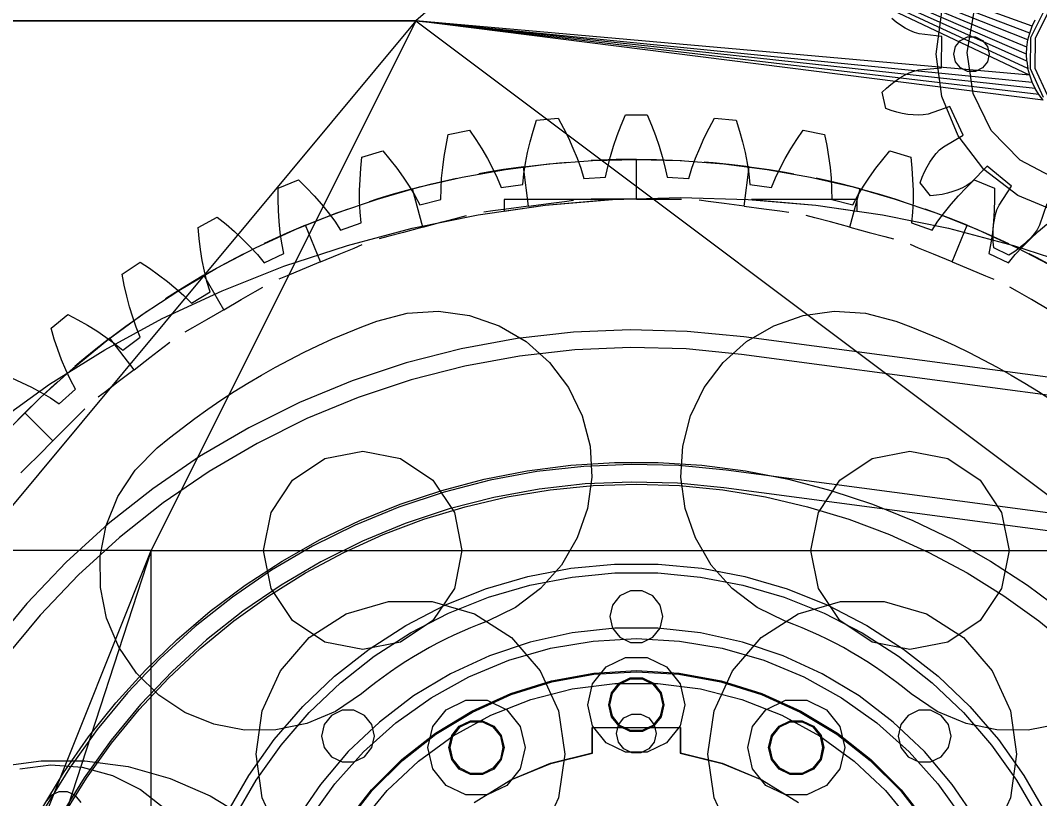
# Model space of a CAD drawing. Header units: millimetres. Extents: x -191664 to 191490, y -197311 to 10263.
# Drawn here: x 420.6 to 882.9, y -183662.5 to -183309.7 of the extents above; entities that cross this region are included whole.
import ezdxf

# ---------------------------------------------------------------- set-up
doc = ezdxf.new("R2010")
doc.units = ezdxf.units.MM
doc.layers.add('R15_COTAS_TRANSPORTE_P', color=1, linetype='Continuous', lineweight=0)
doc.layers.add('R15_PRENSA_RECEPCION_P', color=2, linetype='Continuous', lineweight=0)
doc.dimstyles.new('PLANTA_20', dxfattribs={"dimtxt": 50, "dimasz": 30, "dimexe": 30, "dimexo": 16, "dimgap": 20, "dimtad": 1, "dimtih": 1, "dimtoh": 1, "dimdec": 1, "dimzin": 0, "dimdsep": 46, "dimcen": 0.09, "dimadec": 0, "dimazin": 0, "dimtfac": 1, "dimtdec": 4, "dimtofl": 0, "dimtmove": 0, "dimatfit": 3, "dimfxl": 1, "dimtolj": 1, "dimtzin": 0, "dimarcsym": 0})

# ---------------------------------------------------------------- blocks, each defined once
blk = doc.blocks.new('*D131')
at = {"layer": 'Defpoints', "color": 0, "transparency": 16777216}
for p in [(1100, -183968.15), (1139.8, -184162.66), (1104.62, -184212), (1304.62, -184212), (1304.62, -184212)]:
    blk.add_point(p, dxfattribs=at)
at = {"layer": 'R15_COTAS_TRANSPORTE_P', "color": 0, "lineweight": -2, "transparency": 16777216}
blk.add_arc((1304.62, -184212), 172.05, 140.0034, 169.9966, dxfattribs=at)
at = {"layer": 'R15_COTAS_TRANSPORTE_P', "color": 0, "transparency": 16777216}
for points in [[(1169.28, -184097.88), (1176.35, -184104.95), (1194.03, -184080.2)], [(1140.17, -184182.55), (1130.2, -184181.68), (1132.57, -184212)]]:
    blk.add_solid(points, dxfattribs=at)
blk = doc.blocks.new('*D132')
at = {"layer": 'Defpoints', "color": 0, "transparency": 16777216}
for p in [(-500, -194490), (-500, -194490), (500, -194490), (203.29, -194656.68), (439.69, -194832.02)]:
    blk.add_point(p, dxfattribs=at)
at = {"layer": 'R15_COTAS_TRANSPORTE_P', "color": 0, "lineweight": -2, "transparency": 16777216}
blk.add_arc((-500, -194490), 722.77, 342.37834, 357.62166, dxfattribs=at)
at = {"layer": 'R15_COTAS_TRANSPORTE_P', "color": 0, "transparency": 16777216}
for points in [[(217.15, -194519.89), (227.15, -194520.1), (222.77, -194490)], [(193.59, -194710.42), (184.12, -194707.19), (179.18, -194737.2)]]:
    blk.add_solid(points, dxfattribs=at)
blk = doc.blocks.new('*D133')
at = {"layer": 'Defpoints', "color": 0, "transparency": 16777216}
for p in [(439.69, -194147.98), (217.89, -194406.09), (-500, -194490), (-500, -194490), (500, -194490)]:
    blk.add_point(p, dxfattribs=at)
at = {"layer": 'R15_COTAS_TRANSPORTE_P', "color": 0, "lineweight": -2, "transparency": 16777216}
blk.add_arc((-500, -194490), 722.77, 2.37834, 17.62166, dxfattribs=at)
at = {"layer": 'R15_COTAS_TRANSPORTE_P', "color": 0, "transparency": 16777216}
for points in [[(184.12, -194272.81), (193.59, -194269.58), (179.18, -194242.8)], [(227.15, -194459.9), (217.15, -194460.11), (222.77, -194490)]]:
    blk.add_solid(points, dxfattribs=at)

msp = doc.modelspace()

# ---------------------------------------------------------------- linework, layer by layer
at = {"layer": 'R15_PRENSA_RECEPCION_P', "color": 9, "true_color": 0xb9c3c2}
for p, q in [((680, -183240), (600, -183310)), ((680, -183240), (878.42, -183334.63)), ((877.63, -183331.49), (680, -183240)), ((877.16, -183328.28), (680, -183240)), ((877, -183325.05), (680, -183240)), ((877.16, -183321.82), (680, -183240)), ((877.63, -183318.61), (680, -183240)), ((878.42, -183315.47), (680, -183240)), ((879.51, -183312.42), (680, -183240)), ((850, -183324.28), (853.18, -183305.78)), ((878.9, -183317.53), (885.24, -183304.78)), ((600, -183310), (120, -183310)), ((302.16, -183310), (600, -183310)), ((304.29, -183310), (600, -183310)), ((306.39, -183310), (600, -183310)), ((308.42, -183310), (600, -183310)), ((310.37, -183310), (600, -183310)), ((312.22, -183310), (600, -183310)), ((313.96, -183310), (600, -183310)), ((315.56, -183310), (600, -183310)), ((600, -183310), (317.01, -183310)), ((600, -183310), (318.29, -183310)), ((600, -183310), (319.4, -183310)), ((600, -183310), (320.33, -183310)), ((600, -183310), (321.05, -183310)), ((600, -183310), (321.58, -183310)), ((600, -183310), (321.89, -183310)), ((322, -183310), (600, -183310)), ((600, -183310), (400, -183550)), ((600, -183310), (480, -183550)), ((600, -183310), (879.51, -183337.68)), ((878.42, -183334.63), (600, -183310)), ((600, -183310), (920, -183550)), ((884.49, -183345.98), (600, -183310)), ((882.56, -183343.38), (600, -183310)), ((880.9, -183340.61), (600, -183310)), ((817.81, -183310.49), (815.82, -183308.89)), ((836, -183325.05), (838.52, -183305.9)), ((879.51, -183312.42), (880.9, -183309.49)), ((886.79, -183306.05), (880.84, -183318)), ((819.84, -183311.94), (817.81, -183310.49)), ((821.9, -183313.23), (819.84, -183311.94)), ((824, -183314.33), (821.9, -183313.23)), ((826.13, -183315.23), (824, -183314.33)), ((878.42, -183315.47), (879.51, -183312.42)), ((828.3, -183315.83), (826.13, -183315.23)), ((838.58, -183316.99), (828.3, -183315.83)), ((838.4, -183331.28), (838.58, -183316.99)), ((844.79, -183321.58), (847.01, -183318.8)), ((847.01, -183318.8), (850.22, -183317.25)), ((850.22, -183317.25), (853.78, -183317.25)), ((853.78, -183317.25), (856.99, -183318.8)), ((856.99, -183318.8), (859.21, -183321.58)), ((877.16, -183321.82), (877.63, -183318.61)), ((877.63, -183318.61), (878.42, -183315.47)), ((878.71, -183331.77), (878.9, -183317.53)), ((880.84, -183318), (880.67, -183331.35)), ((844, -183325.05), (844.79, -183321.58)), ((852.7, -183342.86), (850, -183324.28)), ((859.21, -183321.58), (860, -183325.05)), ((877, -183325.05), (877.16, -183321.82)), ((838.52, -183344.2), (836, -183325.05)), ((844.79, -183328.52), (844, -183325.05)), ((847.01, -183331.3), (844.79, -183328.52)), ((859.21, -183328.52), (856.99, -183331.3)), ((860, -183325.05), (859.21, -183328.52)), ((877.16, -183328.28), (877, -183325.05)), ((877.16, -183328.28), (877.63, -183331.49)), ((821.63, -183334.61), (823.75, -183333.56)), ((823.75, -183333.56), (825.9, -183332.72)), ((825.9, -183332.72), (828.09, -183332.18)), ((828.09, -183332.18), (838.4, -183331.28)), ((850.22, -183332.85), (847.01, -183331.3)), ((853.78, -183332.85), (850.22, -183332.85)), ((856.99, -183331.3), (853.78, -183332.85)), ((878.42, -183334.63), (877.63, -183331.49)), ((884.73, -183344.68), (878.71, -183331.77)), ((880.67, -183331.35), (886.31, -183343.45)), ((815.44, -183338.79), (817.47, -183337.24)), ((817.47, -183337.24), (819.53, -183335.84)), ((819.53, -183335.84), (821.63, -183334.61)), ((879.51, -183337.68), (878.42, -183334.63)), ((880.9, -183340.61), (879.51, -183337.68)), ((811.5, -183342.31), (813.45, -183340.48)), ((813.1, -183349.76), (811.5, -183342.31)), ((813.45, -183340.48), (815.44, -183338.79)), ((882.56, -183343.38), (880.9, -183340.61)), ((845.91, -183362.05), (838.52, -183344.2)), ((861.01, -183359.69), (852.7, -183342.86)), ((884.49, -183345.98), (882.56, -183343.38)), ((815.63, -183350.63), (813.1, -183349.76)), ((818.14, -183351.36), (815.63, -183350.63)), ((820.62, -183351.93), (818.14, -183351.36)), ((823.08, -183352.36), (820.62, -183351.93)), ((842.15, -183348.78), (832.39, -183352.19)), ((848.19, -183361.73), (842.15, -183348.78)), ((653.16, -183359.89), (654.66, -183355)), ((654.66, -183355), (664.48, -183354.03)), ((664.48, -183354.03), (666.91, -183358.53)), ((693.09, -183357.25), (695.07, -183352.53)), ((695.07, -183352.53), (704.93, -183352.53)), ((704.93, -183352.53), (706.91, -183357.25)), ((733.09, -183358.53), (735.52, -183354.03)), ((735.52, -183354.03), (745.34, -183355)), ((745.34, -183355), (746.84, -183359.89)), ((825.5, -183352.62), (823.08, -183352.36)), ((827.87, -183352.71), (825.5, -183352.62)), ((830.17, -183352.59), (827.87, -183352.71)), ((832.39, -183352.19), (830.17, -183352.59)), ((614.7, -183361.42), (624.37, -183359.49)), ((624.37, -183359.49), (627.23, -183363.73)), ((651.82, -183364.76), (653.16, -183359.89)), ((666.91, -183358.53), (669.17, -183363.06)), ((691.29, -183361.97), (693.09, -183357.25)), ((706.91, -183357.25), (708.71, -183361.97)), ((730.83, -183363.06), (733.09, -183358.53)), ((746.84, -183359.89), (748.18, -183364.76)), ((772.77, -183363.73), (775.63, -183359.49)), ((775.63, -183359.49), (785.3, -183361.42)), ((874.11, -183373.13), (861.01, -183359.69)), ((613.67, -183366.43), (614.7, -183361.42)), ((627.23, -183363.73), (629.92, -183368.01)), ((650.67, -183369.63), (651.82, -183364.76)), ((669.17, -183363.06), (671.25, -183367.6)), ((689.66, -183366.7), (691.29, -183361.97)), ((708.71, -183361.97), (710.34, -183366.7)), ((728.75, -183367.6), (730.83, -183363.06)), ((748.18, -183364.76), (749.33, -183369.63)), ((770.08, -183368.01), (772.77, -183363.73)), ((785.3, -183361.42), (786.33, -183366.43)), ((839.29, -183367.01), (848.19, -183361.73)), ((857.67, -183377.38), (845.91, -183362.05)), ((575.55, -183371.72), (584.98, -183368.86)), ((584.98, -183368.86), (588.25, -183372.8)), ((612.83, -183371.41), (613.67, -183366.43)), ((629.92, -183368.01), (632.43, -183372.33)), ((649.72, -183374.47), (650.67, -183369.63)), ((671.25, -183367.6), (673.13, -183372.17)), ((688.24, -183371.43), (689.66, -183366.7)), ((710.34, -183366.7), (711.76, -183371.43)), ((726.87, -183372.17), (728.75, -183367.6)), ((749.33, -183369.63), (750.28, -183374.47)), ((767.57, -183372.33), (770.08, -183368.01)), ((786.33, -183366.43), (787.17, -183371.41)), ((811.75, -183372.8), (815.02, -183368.86)), ((815.02, -183368.86), (824.45, -183371.72)), ((834.53, -183372.01), (835.98, -183370.14)), ((835.98, -183370.14), (837.56, -183368.44)), ((837.56, -183368.44), (839.29, -183367.01)), ((575.02, -183376.81), (575.55, -183371.72)), ((588.25, -183372.8), (591.35, -183376.79)), ((612.16, -183376.37), (612.83, -183371.41)), ((632.43, -183372.33), (634.75, -183376.69)), ((640.6, -183377.27), (660.32, -183374.76)), ((648.8, -183376.11), (657.85, -183375.02)), ((648.98, -183379.3), (649.72, -183374.47)), ((657.85, -183375.02), (665.12, -183374.3)), ((660.32, -183374.76), (680.13, -183373.25)), ((665.12, -183374.3), (669.17, -183373.96)), ((673.13, -183372.17), (674.8, -183376.75)), ((683.58, -183373.09), (679.53, -183373.28)), ((680.13, -183373.25), (700, -183372.75)), ((690.89, -183372.86), (683.58, -183373.09)), ((687.03, -183376.15), (688.24, -183371.43)), ((700, -183372.75), (690.89, -183372.86)), ((700, -183390.75), (700, -183372.75)), ((700, -183372.75), (709.11, -183372.86)), ((700, -183372.75), (719.87, -183373.25)), ((709.11, -183372.86), (716.42, -183373.09)), ((711.76, -183371.43), (712.97, -183376.15)), ((716.42, -183373.09), (720.47, -183373.28)), ((719.87, -183373.25), (739.68, -183374.76)), ((725.2, -183376.75), (726.87, -183372.17)), ((734.88, -183374.3), (730.83, -183373.96)), ((742.15, -183375.02), (734.88, -183374.3)), ((739.68, -183374.76), (759.4, -183377.27)), ((751.2, -183376.11), (742.15, -183375.02)), ((750.28, -183374.47), (751.02, -183379.3)), ((765.25, -183376.69), (767.57, -183372.33)), ((787.17, -183371.41), (787.84, -183376.37)), ((808.65, -183376.79), (811.75, -183372.8)), ((824.45, -183371.72), (824.98, -183376.81)), ((831.92, -183376.18), (833.17, -183374.03)), ((833.17, -183374.03), (834.53, -183372.01)), ((890.73, -183381.87), (874.11, -183373.13)), ((574.67, -183381.85), (575.02, -183376.81)), ((591.35, -183376.79), (594.27, -183380.85)), ((611.68, -183381.28), (612.16, -183376.37)), ((621.04, -183380.78), (640.6, -183377.27)), ((632.57, -183378.59), (628.57, -183379.31)), ((639.78, -183377.4), (632.57, -183378.59)), ((634.75, -183376.69), (636.86, -183381.09)), ((648.8, -183376.11), (639.78, -183377.4)), ((648.48, -183384.09), (648.98, -183379.3)), ((651.15, -183393.95), (648.8, -183376.11)), ((674.8, -183376.75), (676.22, -183381.36)), ((686.06, -183380.88), (687.03, -183376.15)), ((712.97, -183376.15), (713.94, -183380.88)), ((723.78, -183381.36), (725.2, -183376.75)), ((748.85, -183393.95), (751.2, -183376.11)), ((751.02, -183379.3), (751.52, -183384.09)), ((751.2, -183376.11), (760.22, -183377.4)), ((759.4, -183377.27), (778.96, -183380.78)), ((760.22, -183377.4), (767.43, -183378.59)), ((763.14, -183381.09), (765.25, -183376.69)), ((767.43, -183378.59), (771.43, -183379.31)), ((787.84, -183376.37), (788.32, -183381.28)), ((805.73, -183380.85), (808.65, -183376.79)), ((824.98, -183376.81), (825.33, -183381.85)), ((829.7, -183380.85), (830.76, -183378.46)), ((830.76, -183378.46), (831.92, -183376.18)), ((859.17, -183375.86), (851.85, -183383.18)), ((873, -183389.14), (857.67, -183377.38)), ((870.22, -183384.92), (859.17, -183375.86)), ((537.6, -183385.81), (546.71, -183382.04)), ((546.71, -183382.04), (550.34, -183385.64)), ((574.49, -183386.85), (574.67, -183381.85)), ((594.27, -183380.85), (597.01, -183384.96)), ((598.48, -183386.12), (607.31, -183383.86)), ((601.68, -183385.27), (621.04, -183380.78)), ((607.31, -183383.86), (614.43, -183382.2)), ((611.42, -183386.16), (611.68, -183381.28)), ((614.43, -183382.2), (618.39, -183381.33)), ((636.86, -183381.09), (638.73, -183385.54)), ((638.73, -183385.54), (648.48, -183384.09)), ((676.22, -183381.36), (686.06, -183380.88)), ((713.94, -183380.88), (723.78, -183381.36)), ((751.52, -183384.09), (761.27, -183385.54)), ((761.27, -183385.54), (763.14, -183381.09)), ((778.96, -183380.78), (798.32, -183385.27)), ((785.57, -183382.2), (781.61, -183381.33)), ((792.69, -183383.86), (785.57, -183382.2)), ((788.32, -183381.28), (788.58, -183386.16)), ((801.52, -183386.12), (792.69, -183383.86)), ((802.99, -183384.96), (805.73, -183380.85)), ((825.33, -183381.85), (825.51, -183386.85)), ((828.75, -183383.34), (829.7, -183380.85)), ((833.42, -183389.35), (828.75, -183383.34)), ((849.66, -183385.64), (853.29, -183382.04)), ((851.85, -183383.18), (850.03, -183384.5)), ((853.29, -183382.04), (862.4, -183385.81)), ((537.58, -183390.93), (537.6, -183385.81)), ((550.34, -183385.64), (553.82, -183389.31)), ((574.5, -183391.79), (574.49, -183386.85)), ((582.57, -183390.74), (601.68, -183385.27)), ((589.7, -183388.58), (582.71, -183390.7)), ((598.48, -183386.12), (589.7, -183388.58)), ((597.01, -183384.96), (599.54, -183389.13)), ((603.14, -183403.5), (598.48, -183386.12)), ((611.39, -183390.98), (611.42, -183386.16)), ((788.58, -183386.16), (788.61, -183390.98)), ((796.86, -183403.5), (801.52, -183386.12)), ((798.32, -183385.27), (817.43, -183390.74)), ((800.46, -183389.13), (802.99, -183384.96)), ((801.52, -183386.12), (810.3, -183388.58)), ((810.3, -183388.58), (817.29, -183390.7)), ((825.51, -183386.85), (825.5, -183391.79)), ((836.07, -183389.04), (833.42, -183389.35)), ((838.65, -183388.61), (836.07, -183389.04)), ((841.14, -183388.05), (838.65, -183388.61)), ((843.53, -183387.37), (841.14, -183388.05)), ((845.83, -183386.56), (843.53, -183387.37)), ((848, -183385.61), (845.83, -183386.56)), ((846.18, -183389.31), (849.66, -183385.64)), ((850.03, -183384.5), (848, -183385.61)), ((862.4, -183385.81), (862.42, -183390.93)), ((864.5, -183393.54), (870.22, -183384.92)), ((537.72, -183395.98), (537.58, -183390.93)), ((553.82, -183389.31), (557.13, -183393.06)), ((557.13, -183393.06), (560.25, -183396.88)), ((563.77, -183397.17), (582.57, -183390.74)), ((574.71, -183396.66), (574.5, -183391.79)), ((582.71, -183390.7), (578.84, -183391.93)), ((599.54, -183389.13), (601.84, -183393.37)), ((601.84, -183393.37), (611.39, -183390.98)), ((651.15, -183393.95), (660.18, -183392.76)), ((660.18, -183392.76), (667.43, -183391.81)), ((667.43, -183391.81), (671.45, -183391.28)), ((683.58, -183390.75), (679.53, -183390.75)), ((690.89, -183390.75), (683.58, -183390.75)), ((700, -183390.75), (690.89, -183390.75)), ((700, -183390.75), (709.11, -183390.75)), ((709.11, -183390.75), (716.42, -183390.75)), ((716.42, -183390.75), (720.47, -183390.75)), ((732.57, -183391.81), (728.55, -183391.28)), ((739.82, -183392.76), (732.57, -183391.81)), ((748.85, -183393.95), (739.82, -183392.76)), ((788.61, -183390.98), (798.16, -183393.37)), ((798.16, -183393.37), (800.46, -183389.13)), ((817.29, -183390.7), (821.16, -183391.93)), ((817.43, -183390.74), (836.23, -183397.17)), ((825.5, -183391.79), (825.29, -183396.66)), ((839.75, -183396.88), (842.87, -183393.06)), ((842.87, -183393.06), (846.18, -183389.31)), ((862.42, -183390.93), (862.28, -183395.98)), ((863.56, -183395.58), (864.5, -183393.54)), ((890.85, -183396.53), (873, -183389.14)), ((886.25, -183392.89), (882.83, -183402.65)), ((538.03, -183400.97), (537.72, -183395.98)), ((545.31, -183404.54), (563.77, -183397.17)), ((558.35, -183399.22), (565.19, -183396.64)), ((560.25, -183396.88), (563.18, -183400.79)), ((565.19, -183396.64), (569.01, -183395.27)), ((575.16, -183401.46), (574.71, -183396.66)), ((619, -183399.25), (622.91, -183398.2)), ((634.87, -183396.09), (630.85, -183396.62)), ((642.12, -183395.14), (634.87, -183396.09)), ((651.15, -183393.95), (642.12, -183395.14)), ((748.85, -183393.95), (757.88, -183395.14)), ((757.88, -183395.14), (765.13, -183396.09)), ((765.13, -183396.09), (769.15, -183396.62)), ((781, -183399.25), (777.09, -183398.2)), ((825.29, -183396.66), (824.84, -183401.46)), ((834.81, -183396.64), (830.99, -183395.27)), ((841.65, -183399.22), (834.81, -183396.64)), ((836.23, -183397.17), (854.69, -183404.54)), ((836.82, -183400.79), (839.75, -183396.88)), ((862.28, -183395.98), (861.97, -183400.97)), ((862.38, -183400.1), (862.88, -183397.79)), ((862.88, -183397.79), (863.56, -183395.58)), ((501.21, -183403.56), (509.91, -183398.91)), ((509.91, -183398.91), (513.88, -183402.14)), ((513.88, -183402.14), (517.7, -183405.45)), ((538.52, -183405.89), (538.03, -183400.97)), ((549.89, -183402.61), (541.51, -183406.19)), ((549.89, -183402.61), (558.35, -183399.22)), ((556.78, -183419.24), (549.89, -183402.61)), ((563.18, -183400.79), (565.88, -183404.78)), ((565.88, -183404.78), (575.16, -183401.46)), ((603.14, -183403.5), (611.94, -183401.14)), ((611.94, -183401.14), (619, -183399.25)), ((788.06, -183401.14), (781, -183399.25)), ((796.86, -183403.5), (788.06, -183401.14)), ((824.84, -183401.46), (834.12, -183404.78)), ((834.12, -183404.78), (836.82, -183400.79)), ((850.11, -183402.61), (841.65, -183399.22)), ((843.22, -183419.24), (850.11, -183402.61)), ((850.11, -183402.61), (858.49, -183406.19)), ((861.97, -183400.97), (861.48, -183405.89)), ((861.84, -183405), (862.03, -183402.51)), ((862.03, -183402.51), (862.38, -183400.1)), ((882.83, -183402.65), (881.76, -183404.63)), ((882.3, -183405.45), (886.12, -183402.14)), ((501.69, -183408.65), (501.21, -183403.56)), ((517.7, -183405.45), (521.36, -183408.86)), ((527.26, -183412.84), (545.31, -183404.54)), ((541.51, -183406.19), (534.86, -183409.21)), ((539.21, -183410.72), (538.52, -183405.89)), ((594.34, -183405.86), (587.28, -183407.75)), ((603.14, -183403.5), (594.34, -183405.86)), ((796.86, -183403.5), (805.66, -183405.86)), ((805.66, -183405.86), (812.72, -183407.75)), ((854.69, -183404.54), (872.74, -183412.84)), ((858.49, -183406.19), (865.14, -183409.21)), ((861.48, -183405.89), (860.79, -183410.72)), ((861.78, -183407.55), (861.84, -183405)), ((861.87, -183410.16), (861.78, -183407.55)), ((878.64, -183408.86), (882.3, -183405.45)), ((880.42, -183406.51), (878.87, -183408.31)), ((881.76, -183404.63), (880.42, -183406.51)), ((502.33, -183413.67), (501.69, -183408.65)), ((521.36, -183408.86), (524.84, -183412.35)), ((534.86, -183409.21), (531.18, -183410.94)), ((540.12, -183415.45), (539.21, -183410.72)), ((571.95, -183412.96), (575.7, -183411.4)), ((587.28, -183407.75), (583.36, -183408.8)), ((812.72, -183407.75), (816.64, -183408.8)), ((828.05, -183412.96), (824.3, -183411.4)), ((860.79, -183410.72), (859.88, -183415.45)), ((862.08, -183412.82), (861.87, -183410.16)), ((865.14, -183409.21), (868.82, -183410.94)), ((875.29, -183411.69), (873.29, -183413.27)), ((875.16, -183412.35), (878.64, -183408.86)), ((877.16, -183410.04), (875.29, -183411.69)), ((878.87, -183408.31), (877.16, -183410.04)), ((503.13, -183418.6), (502.33, -183413.67)), ((509.64, -183422.04), (527.26, -183412.84)), ((518.27, -183417.39), (521.87, -183415.53)), ((524.84, -183412.35), (528.14, -183415.95)), ((528.14, -183415.95), (531.22, -183419.66)), ((531.22, -183419.66), (540.12, -183415.45)), ((556.78, -183419.24), (565.2, -183415.75)), ((565.2, -183415.75), (571.95, -183412.96)), ((834.8, -183415.75), (828.05, -183412.96)), ((843.22, -183419.24), (834.8, -183415.75)), ((859.88, -183415.45), (868.78, -183419.66)), ((868.9, -183416.21), (862.08, -183412.82)), ((868.78, -183419.66), (871.86, -183415.95)), ((871.16, -183414.78), (868.9, -183416.21)), ((873.29, -183413.27), (871.16, -183414.78)), ((871.86, -183415.95), (875.16, -183412.35)), ((872.74, -183412.84), (890.36, -183422.04)), ((881.73, -183417.39), (878.13, -183415.53)), ((466.74, -183424.78), (474.94, -183419.3)), ((474.94, -183419.3), (479.21, -183422.13)), ((504.1, -183423.44), (503.13, -183418.6)), ((503.88, -183425.3), (511.82, -183420.84)), ((511.82, -183420.84), (518.27, -183417.39)), ((556.78, -183419.24), (548.36, -183422.72)), ((843.22, -183419.24), (851.64, -183422.72)), ((888.18, -183420.84), (881.73, -183417.39)), ((467.72, -183429.8), (466.74, -183424.78)), ((479.21, -183422.13), (483.33, -183425.05)), ((483.33, -183425.05), (487.31, -183428.08)), ((492.51, -183432.12), (509.64, -183422.04)), ((503.88, -183425.3), (496.04, -183429.95)), ((512.88, -183440.89), (503.88, -183425.3)), ((505.26, -183428.18), (504.1, -183423.44)), ((541.61, -183425.52), (537.87, -183427.07)), ((548.36, -183422.72), (541.61, -183425.52)), ((851.64, -183422.72), (858.39, -183425.52)), ((858.39, -183425.52), (862.13, -183427.07)), ((468.84, -183434.73), (467.72, -183429.8)), ((487.31, -183428.08), (491.12, -183431.22)), ((496.04, -183429.95), (489.83, -183433.81)), ((506.63, -183432.81), (505.26, -183428.18)), ((527.09, -183432.68), (530.61, -183430.65)), ((872.91, -183432.68), (869.39, -183430.65)), ((470.12, -183439.57), (468.84, -183434.73)), ((475.92, -183443.06), (492.51, -183432.12)), ((489.83, -183433.81), (486.41, -183436)), ((491.12, -183431.22), (494.75, -183434.48)), ((494.75, -183434.48), (498.18, -183437.87)), ((498.18, -183437.87), (506.63, -183432.81)), ((520.77, -183436.33), (527.09, -183432.68)), ((879.23, -183436.33), (872.91, -183432.68)), ((471.56, -183444.29), (470.12, -183439.57)), ((512.88, -183440.89), (520.77, -183436.33)), ((887.12, -183440.89), (879.23, -183436.33)), ((434.52, -183449.28), (442.14, -183443.03)), ((442.14, -183443.03), (446.66, -183445.42)), ((459.9, -183454.82), (475.92, -183443.06)), ((468.51, -183448.34), (474.45, -183444.08)), ((473.18, -183448.89), (471.56, -183444.29)), ((474.45, -183444.08), (477.78, -183441.77)), ((512.88, -183440.89), (504.98, -183445.45)), ((582.27, -183446.03), (596.02, -183442.44)), ((596.02, -183442.44), (610.21, -183441.6)), ((610.21, -183441.6), (624.28, -183443.55)), ((624.28, -183443.55), (637.71, -183448.2)), ((762.29, -183448.2), (775.72, -183443.55)), ((775.72, -183443.55), (789.79, -183441.6)), ((789.79, -183441.6), (803.98, -183442.44)), ((803.98, -183442.44), (817.73, -183446.03)), ((446.66, -183445.42), (451.06, -183447.92)), ((451.06, -183447.92), (455.31, -183450.55)), ((461.21, -183453.81), (468.51, -183448.34)), ((475, -183453.36), (473.18, -183448.89)), ((498.66, -183449.1), (495.14, -183451.13)), ((504.98, -183445.45), (498.66, -183449.1)), ((568.82, -183451.33), (575.52, -183448.61)), ((575.52, -183448.61), (582.27, -183446.03)), ((637.71, -183448.2), (649.98, -183455.39)), ((750.02, -183455.39), (762.29, -183448.2)), ((817.73, -183446.03), (824.48, -183448.61)), ((824.48, -183448.61), (831.18, -183451.33)), ((435.98, -183454.19), (434.52, -183449.28)), ((455.31, -183450.55), (459.41, -183453.3)), ((459.41, -183453.3), (463.35, -183456.19)), ((467.09, -183459.23), (475, -183453.36)), ((562.19, -183454.18), (568.82, -183451.33)), ((671.5, -183451.1), (645.88, -183453.98)), ((697.26, -183450.01), (671.5, -183451.1)), ((723.03, -183450.72), (697.26, -183450.01)), ((748.69, -183453.22), (723.03, -183450.72)), ((2495, -183685.05), (748.69, -183453.22)), ((831.18, -183451.33), (837.81, -183454.18)), ((437.58, -183458.98), (435.98, -183454.19)), ((444.5, -183467.38), (459.9, -183454.82)), ((461.21, -183453.81), (454.05, -183459.44)), ((472.17, -183468.09), (461.21, -183453.81)), ((463.35, -183456.19), (467.09, -183459.23)), ((479.4, -183462.54), (485.2, -183458.09)), ((485.2, -183458.09), (488.41, -183455.62)), ((549.1, -183460.32), (555.61, -183457.18)), ((555.61, -183457.18), (562.19, -183454.18)), ((645.88, -183453.98), (620.53, -183458.64)), ((649.98, -183455.39), (660.6, -183464.83)), ((697.32, -183458.01), (672.12, -183459.08)), ((722.54, -183458.7), (697.32, -183458.01)), ((739.4, -183464.83), (750.02, -183455.39)), ((837.81, -183454.18), (844.39, -183457.18)), ((844.39, -183457.18), (850.9, -183460.32)), ((439.33, -183463.66), (437.58, -183458.98)), ((454.05, -183459.44), (448.4, -183464.07)), ((472.17, -183468.09), (479.4, -183462.54)), ((542.66, -183463.59), (549.1, -183460.32)), ((620.53, -183458.64), (595.56, -183465.05)), ((647.05, -183461.89), (622.25, -183466.45)), ((672.12, -183459.08), (647.05, -183461.89)), ((747.64, -183461.15), (722.54, -183458.7)), ((2493.95, -183692.98), (747.64, -183461.15)), ((850.9, -183460.32), (857.34, -183463.59)), ((429.75, -183480.7), (444.5, -183467.38)), ((441.23, -183468.22), (439.33, -183463.66)), ((448.4, -183464.07), (445.3, -183466.69)), ((530, -183470.55), (536.29, -183467.01)), ((536.29, -183467.01), (542.66, -183463.59)), ((595.56, -183465.05), (571.09, -183473.18)), ((622.25, -183466.45), (597.81, -183472.72)), ((660.6, -183464.83), (669.18, -183476.16)), ((730.82, -183476.16), (739.4, -183464.83)), ((857.34, -183463.59), (863.71, -183467.01)), ((863.71, -183467.01), (870, -183470.55)), ((416.56, -183471.79), (421.18, -183473.85)), ((443.29, -183472.65), (441.23, -183468.22)), ((472.17, -183468.09), (464.94, -183473.63)), ((523.78, -183474.23), (530, -183470.55)), ((870, -183470.55), (876.22, -183474.23)), ((421.18, -183473.85), (425.67, -183476.05)), ((425.67, -183476.05), (430.02, -183478.38)), ((429.16, -183481.27), (434.49, -183476.27)), ((434.49, -183476.27), (437.49, -183473.54)), ((438.24, -183483.53), (445.54, -183476.91)), ((445.54, -183476.91), (443.29, -183472.65)), ((464.94, -183473.63), (459.15, -183478.08)), ((517.64, -183478.04), (523.78, -183474.23)), ((571.09, -183473.18), (547.25, -183483)), ((597.81, -183472.72), (573.88, -183480.68)), ((669.18, -183476.16), (675.39, -183488.94)), ((724.61, -183488.94), (730.82, -183476.16)), ((876.22, -183474.23), (882.36, -183478.04)), ((415.7, -183494.75), (429.75, -183480.7)), ((422.64, -183487.64), (429.16, -183481.27)), ((430.02, -183478.38), (434.22, -183480.87)), ((434.22, -183480.87), (438.24, -183483.53)), ((459.15, -183478.08), (455.93, -183480.55)), ((511.59, -183481.98), (517.64, -183478.04)), ((573.88, -183480.68), (550.56, -183490.29)), ((882.36, -183478.04), (888.41, -183481.98)), ((446.97, -183488.76), (449.84, -183485.89)), ((499.73, -183490.24), (505.62, -183486.05)), ((505.62, -183486.05), (511.59, -183481.98)), ((547.25, -183483), (524.16, -183494.46)), ((422.64, -183487.64), (416.27, -183494.16)), ((435.37, -183500.37), (422.64, -183487.64)), ((441.81, -183493.92), (446.97, -183488.76)), ((493.94, -183494.56), (499.73, -183490.24)), ((550.56, -183490.29), (527.96, -183501.49)), ((675.39, -183488.94), (678.98, -183502.7)), ((721.02, -183502.7), (724.61, -183488.94)), ((435.37, -183500.37), (441.81, -183493.92)), ((488.24, -183499), (493.94, -183494.56)), ((524.16, -183494.46), (501.91, -183507.49)), ((482.64, -183503.56), (488.24, -183499)), ((435.37, -183500.37), (428.92, -183506.81)), ((472.65, -183513.67), (482.64, -183503.56)), ((527.96, -183501.49), (506.2, -183514.25)), ((678.98, -183502.7), (679.82, -183516.88)), ((720.18, -183516.88), (721.02, -183502.7)), ((428.92, -183506.81), (423.76, -183511.97)), ((501.91, -183507.49), (480.63, -183522.04)), ((544.06, -183518.19), (558.65, -183508.43)), ((558.65, -183508.43), (575.88, -183505.01)), ((575.88, -183505.01), (593.1, -183508.43)), ((593.1, -183508.43), (607.69, -183518.19)), ((792.31, -183518.19), (806.9, -183508.43)), ((806.9, -183508.43), (824.12, -183505.01)), ((824.12, -183505.01), (841.35, -183508.43)), ((841.35, -183508.43), (855.94, -183518.19)), ((423.76, -183511.97), (420.89, -183514.84)), ((464.83, -183525.54), (472.65, -183513.67)), ((650.52, -183513.97), (670.23, -183511.43)), ((670.23, -183511.43), (690.06, -183510.16)), ((690.06, -183510.16), (709.94, -183510.16)), ((709.94, -183510.16), (729.77, -183511.43)), ((729.77, -183511.43), (749.48, -183513.97)), ((506.2, -183514.25), (485.38, -183528.49)), ((534.3, -183532.79), (544.06, -183518.19)), ((607.69, -183518.19), (617.45, -183532.79)), ((611.8, -183522.81), (631.02, -183517.77)), ((631.02, -183517.77), (650.52, -183513.97)), ((679.82, -183516.88), (677.87, -183530.96)), ((722.13, -183530.96), (720.18, -183516.88)), ((749.48, -183513.97), (768.98, -183517.77)), ((768.98, -183517.77), (788.2, -183522.81)), ((782.55, -183532.79), (792.31, -183518.19)), ((855.94, -183518.19), (865.7, -183532.79)), ((480.63, -183522.04), (460.42, -183538.04)), ((592.94, -183529.07), (611.8, -183522.81)), ((641.47, -183525.76), (660.84, -183522.57)), ((660.84, -183522.57), (680.38, -183520.64)), ((680.38, -183520.64), (700, -183520)), ((700, -183520), (719.62, -183520.64)), ((719.62, -183520.64), (739.16, -183522.57)), ((739.16, -183522.57), (758.53, -183525.76)), ((788.2, -183522.81), (807.06, -183529.07)), ((459.47, -183538.7), (464.83, -183525.54)), ((622.35, -183530.22), (641.47, -183525.76)), ((758.53, -183525.76), (777.65, -183530.22)), ((485.38, -183528.49), (465.6, -183544.14)), ((574.52, -183536.53), (592.94, -183529.07)), ((603.57, -183535.92), (622.35, -183530.22)), ((677.87, -183530.96), (673.22, -183544.39)), ((726.78, -183544.39), (722.13, -183530.96)), ((777.65, -183530.22), (796.43, -183535.92)), ((807.06, -183529.07), (825.48, -183536.53)), ((530.88, -183550.01), (534.3, -183532.79)), ((556.61, -183545.15), (574.52, -183536.53)), ((585.19, -183542.84), (603.57, -183535.92)), ((617.45, -183532.79), (620.88, -183550.01)), ((779.12, -183550.01), (782.55, -183532.79)), ((796.43, -183535.92), (814.81, -183542.84)), ((825.48, -183536.53), (843.39, -183545.15)), ((865.7, -183532.79), (869.12, -183550.01)), ((460.42, -183538.04), (441.36, -183555.41)), ((456.79, -183552.66), (459.47, -183538.7)), ((465.6, -183544.14), (446.96, -183561.13)), ((539.3, -183554.91), (556.61, -183545.15)), ((567.31, -183550.94), (585.19, -183542.84)), ((673.22, -183544.39), (666.03, -183556.65)), ((733.97, -183556.65), (726.78, -183544.39)), ((814.81, -183542.84), (832.69, -183550.94)), ((843.39, -183545.15), (860.7, -183554.91)), ((400, -183750), (480, -183550)), ((480, -183550), (400, -183550)), ((480, -183550), (400, -183795)), ((480, -183980), (480, -183550)), ((480, -183550), (920, -183550)), ((480, -183986), (480, -183550)), ((534.3, -183567.23), (530.88, -183550.01)), ((620.88, -183550.01), (617.45, -183567.23)), ((782.55, -183567.23), (779.12, -183550.01)), ((869.12, -183550.01), (865.7, -183567.23)), ((441.36, -183555.41), (423.57, -183574.06)), ((456.88, -183566.87), (456.79, -183552.66)), ((522.64, -183565.75), (539.3, -183554.91)), ((550, -183560.19), (567.31, -183550.94)), ((832.69, -183550.94), (850, -183560.19)), ((860.7, -183554.91), (877.36, -183565.75)), ((650.73, -183561.89), (670.26, -183558.13)), ((666.03, -183556.65), (656.59, -183567.28)), ((670.26, -183558.13), (690.06, -183556.24)), ((690.06, -183556.24), (709.94, -183556.24)), ((709.94, -183556.24), (729.74, -183558.13)), ((729.74, -183558.13), (749.27, -183561.89)), ((743.41, -183567.28), (733.97, -183556.65)), ((446.96, -183561.13), (429.54, -183579.38)), ((533.33, -183570.56), (550, -183560.19)), ((631.64, -183567.49), (650.73, -183561.89)), ((651.67, -183565.78), (670.83, -183562.09)), ((670.83, -183562.09), (690.25, -183560.23)), ((690.25, -183560.23), (709.75, -183560.23)), ((709.75, -183560.23), (729.17, -183562.09)), ((729.17, -183562.09), (748.33, -183565.78)), ((749.27, -183561.89), (768.36, -183567.49)), ((850, -183560.19), (866.67, -183570.56)), ((459.74, -183580.79), (456.88, -183566.87)), ((506.72, -183577.63), (522.64, -183565.75)), ((544.06, -183581.83), (534.3, -183567.23)), ((617.45, -183567.23), (607.69, -183581.83)), ((613.18, -183574.89), (631.64, -183567.49)), ((632.95, -183571.27), (651.67, -183565.78)), ((656.59, -183567.28), (645.26, -183575.86)), ((697.33, -183568.3), (692.52, -183570.62)), ((702.67, -183568.3), (697.33, -183568.3)), ((707.48, -183570.62), (702.67, -183568.3)), ((754.74, -183575.86), (743.41, -183567.28)), ((748.33, -183565.78), (767.05, -183571.27)), ((768.36, -183567.49), (786.82, -183574.89)), ((792.31, -183581.83), (782.55, -183567.23)), ((865.7, -183567.23), (855.94, -183581.83)), ((877.36, -183565.75), (893.28, -183577.63)), ((517.37, -183581.99), (533.33, -183570.56)), ((568.42, -183578.79), (587.54, -183573.18)), ((587.54, -183573.18), (607.46, -183573.18)), ((607.46, -183573.18), (626.58, -183578.79)), ((614.84, -183578.53), (632.95, -183571.27)), ((692.52, -183570.62), (689.19, -183574.79)), ((710.81, -183574.79), (707.48, -183570.62)), ((767.05, -183571.27), (785.16, -183578.53)), ((773.42, -183578.79), (792.54, -183573.18)), ((792.54, -183573.18), (812.46, -183573.18)), ((812.46, -183573.18), (831.58, -183578.79)), ((866.67, -183570.56), (882.63, -183581.99)), ((423.57, -183574.06), (407.11, -183593.91)), ((491.59, -183590.51), (506.72, -183577.63)), ((595.5, -183584), (613.18, -183574.89)), ((597.5, -183587.46), (614.84, -183578.53)), ((645.26, -183575.86), (632.48, -183582.06)), ((689.19, -183574.79), (688, -183580)), ((712, -183580), (710.81, -183574.79)), ((767.52, -183582.06), (754.74, -183575.86)), ((785.16, -183578.53), (802.5, -183587.46)), ((786.82, -183574.89), (804.5, -183584)), ((429.54, -183579.38), (413.45, -183598.8)), ((465.26, -183593.89), (459.74, -183580.79)), ((502.2, -183594.45), (517.37, -183581.99)), ((558.65, -183591.58), (544.06, -183581.83)), ((551.66, -183589.56), (568.42, -183578.79)), ((607.69, -183581.83), (593.1, -183591.58)), ((626.58, -183578.79), (643.34, -183589.56)), ((632.48, -183582.06), (628.6, -183583.54)), ((688, -183580), (689.19, -183585.21)), ((710.81, -183585.21), (712, -183580)), ((756.66, -183589.56), (773.42, -183578.79)), ((771.4, -183583.54), (767.52, -183582.06)), ((806.9, -183591.58), (792.31, -183581.83)), ((831.58, -183578.79), (848.34, -183589.56)), ((855.94, -183581.83), (841.35, -183591.58)), ((882.63, -183581.99), (897.8, -183594.45)), ((578.77, -183594.75), (595.5, -183584)), ((581.09, -183598.01), (597.5, -183587.46)), ((620.96, -183586.74), (617.19, -183588.46)), ((624.76, -183585.1), (620.96, -183586.74)), ((628.6, -183583.54), (624.76, -183585.1)), ((670.88, -183587.37), (651.84, -183591.56)), ((690.26, -183585.26), (670.88, -183587.37)), ((689.19, -183585.21), (692.52, -183589.38)), ((709.74, -183585.26), (690.26, -183585.26)), ((707.48, -183589.38), (710.81, -183585.21)), ((729.12, -183587.37), (709.74, -183585.26)), ((748.16, -183591.56), (729.12, -183587.37)), ((775.24, -183585.1), (771.4, -183583.54)), ((779.04, -183586.74), (775.24, -183585.1)), ((782.81, -183588.46), (779.04, -183586.74)), ((802.5, -183587.46), (818.91, -183598.01)), ((804.5, -183584), (821.23, -183594.75)), ((477.31, -183604.34), (491.59, -183590.51)), ((538.61, -183604.62), (551.66, -183589.56)), ((575.88, -183595.01), (558.65, -183591.58)), ((593.1, -183591.58), (575.88, -183595.01)), ((609.76, -183592.14), (606.11, -183594.09)), ((613.46, -183590.26), (609.76, -183592.14)), ((617.19, -183588.46), (613.46, -183590.26)), ((651.84, -183591.56), (633.38, -183597.78)), ((643.34, -183589.56), (656.39, -183604.62)), ((692.52, -183589.38), (697.33, -183591.7)), ((697.33, -183591.7), (702.67, -183591.7)), ((702.67, -183591.7), (707.48, -183589.38)), ((743.61, -183604.62), (756.66, -183589.56)), ((766.62, -183597.78), (748.16, -183591.56)), ((786.54, -183590.26), (782.81, -183588.46)), ((790.24, -183592.14), (786.54, -183590.26)), ((793.89, -183594.09), (790.24, -183592.14)), ((824.12, -183595.01), (806.9, -183591.58)), ((841.35, -183591.58), (824.12, -183595.01)), ((848.34, -183589.56), (861.39, -183604.62)), ((473.24, -183605.66), (465.26, -183593.89)), ((487.87, -183607.87), (502.2, -183594.45)), ((563.13, -183607.05), (578.77, -183594.75)), ((602.5, -183596.13), (598.93, -183598.23)), ((606.11, -183594.09), (602.5, -183596.13)), ((797.5, -183596.13), (793.89, -183594.09)), ((801.07, -183598.23), (797.5, -183596.13)), ((821.23, -183594.75), (836.87, -183607.05)), ((565.75, -183610.07), (581.09, -183598.01)), ((595.41, -183600.42), (591.94, -183602.68)), ((598.93, -183598.23), (595.41, -183600.42)), ((633.38, -183597.78), (615.69, -183605.97)), ((686.28, -183602.8), (695.1, -183598.55)), ((695.1, -183598.55), (704.9, -183598.55)), ((704.9, -183598.55), (713.72, -183602.8)), ((784.31, -183605.97), (766.62, -183597.78)), ((804.59, -183600.42), (801.07, -183598.23)), ((808.06, -183602.68), (804.59, -183600.42)), ((818.91, -183598.01), (834.25, -183610.07)), ((463.95, -183619.05), (477.31, -183604.34)), ((483.35, -183615.64), (473.24, -183605.66)), ((530.34, -183622.74), (538.61, -183604.62)), ((588.51, -183605.01), (585.14, -183607.42)), ((591.94, -183602.68), (588.51, -183605.01)), ((615.69, -183605.97), (598.99, -183616.02)), ((656.39, -183604.62), (664.66, -183622.74)), ((661.59, -183609.16), (680.65, -183605.67)), ((680.18, -183610.45), (686.28, -183602.8)), ((680.65, -183605.67), (700, -183604.5)), ((700, -183604.5), (719.35, -183605.67)), ((713.72, -183602.8), (719.82, -183610.45)), ((719.35, -183605.67), (738.41, -183609.16)), ((735.34, -183622.74), (743.61, -183604.62)), ((801.01, -183616.02), (784.31, -183605.97)), ((811.49, -183605.01), (808.06, -183602.68)), ((814.86, -183607.42), (811.49, -183605.01)), ((861.39, -183604.62), (869.66, -183622.74)), ((474.45, -183622.2), (487.87, -183607.87)), ((548.74, -183620.77), (563.13, -183607.05)), ((551.63, -183623.53), (565.75, -183610.07)), ((581.82, -183609.89), (578.55, -183612.44)), ((585.14, -183607.42), (581.82, -183609.89)), ((643.09, -183614.93), (661.59, -183609.16)), ((670.96, -183612.75), (690.27, -183610.31)), ((678, -183620), (680.18, -183610.45)), ((688.74, -183614.58), (692.21, -183610.23)), ((689.19, -183614.79), (692.52, -183610.62)), ((690.27, -183610.31), (709.73, -183610.31)), ((692.21, -183610.23), (697.22, -183607.81)), ((692.52, -183610.62), (697.33, -183608.3)), ((697.22, -183607.81), (702.78, -183607.81)), ((697.33, -183608.3), (702.67, -183608.3)), ((702.67, -183608.3), (707.48, -183610.62)), ((702.78, -183607.81), (707.79, -183610.23)), ((707.48, -183610.62), (710.81, -183614.79)), ((707.79, -183610.23), (711.26, -183614.58)), ((709.73, -183610.31), (729.04, -183612.75)), ((719.82, -183610.45), (722, -183620)), ((738.41, -183609.16), (756.91, -183614.93)), ((818.18, -183609.89), (814.86, -183607.42)), ((821.45, -183612.44), (818.18, -183609.89)), ((834.25, -183610.07), (848.37, -183623.53)), ((836.87, -183607.05), (851.26, -183620.77)), ((575.33, -183615.05), (563.57, -183623.03)), ((578.55, -183612.44), (575.33, -183615.05)), ((625.41, -183622.88), (643.09, -183614.93)), ((652.1, -183617.59), (670.96, -183612.75)), ((687.5, -183620), (688.74, -183614.58)), ((688, -183620), (689.19, -183614.79)), ((710.81, -183614.79), (712, -183620)), ((711.26, -183614.58), (712.5, -183620)), ((729.04, -183612.75), (747.9, -183617.59)), ((756.91, -183614.93), (774.59, -183622.88)), ((824.67, -183615.05), (821.45, -183612.44)), ((836.43, -183623.03), (824.67, -183615.05)), ((451.56, -183634.59), (463.95, -183619.05)), ((495.22, -183623.46), (483.35, -183615.64)), ((598.99, -183616.02), (583.47, -183627.81)), ((613.78, -183622.23), (622.6, -183617.98)), ((622.6, -183617.98), (632.4, -183617.98)), ((632.4, -183617.98), (641.22, -183622.23)), ((634, -183624.75), (652.1, -183617.59)), ((680.18, -183629.55), (678, -183620)), ((688.74, -183625.42), (687.5, -183620)), ((689.19, -183625.21), (688, -183620)), ((712, -183620), (710.81, -183625.21)), ((712.5, -183620), (711.26, -183625.42)), ((722, -183620), (719.82, -183629.55)), ((747.9, -183617.59), (766, -183624.75)), ((758.78, -183622.23), (767.6, -183617.98)), ((767.6, -183617.98), (777.4, -183617.98)), ((777.4, -183617.98), (786.22, -183622.23)), ((816.53, -183627.81), (801.01, -183616.02)), ((461.99, -183637.37), (474.45, -183622.2)), ((508.38, -183628.82), (495.22, -183623.46)), ((527.5, -183642.46), (530.34, -183622.74)), ((535.71, -183635.8), (548.74, -183620.77)), ((538.86, -183638.28), (551.63, -183623.53)), ((563.57, -183623.03), (550.47, -183628.55)), ((561.7, -183624.8), (558.37, -183628.98)), ((566.51, -183622.49), (561.7, -183624.8)), ((571.86, -183622.49), (566.51, -183622.49)), ((576.67, -183624.8), (571.86, -183622.49)), ((580, -183628.98), (576.67, -183624.8)), ((607.68, -183629.88), (613.78, -183622.23)), ((608.83, -183632.91), (625.41, -183622.88)), ((616.95, -183634.13), (634, -183624.75)), ((641.22, -183622.23), (647.32, -183629.88)), ((664.66, -183622.74), (667.5, -183642.46)), ((694.39, -183625.96), (698, -183624.23)), ((698, -183624.23), (702, -183624.23)), ((702, -183624.23), (705.61, -183625.96)), ((732.5, -183642.46), (735.34, -183622.74)), ((752.68, -183629.88), (758.78, -183622.23)), ((766, -183624.75), (783.05, -183634.13)), ((774.59, -183622.88), (791.17, -183632.91)), ((786.22, -183622.23), (792.32, -183629.88)), ((823.33, -183624.8), (820, -183628.98)), ((828.14, -183622.49), (823.33, -183624.8)), ((833.49, -183622.49), (828.14, -183622.49)), ((838.3, -183624.8), (833.49, -183622.49)), ((849.53, -183628.55), (836.43, -183623.03)), ((841.63, -183628.98), (838.3, -183624.8)), ((848.37, -183623.53), (861.14, -183638.28)), ((851.26, -183620.77), (864.29, -183635.8)), ((869.66, -183622.74), (872.5, -183642.46)), ((522.34, -183631.5), (508.38, -183628.82)), ((550.47, -183628.55), (536.55, -183631.41)), ((558.37, -183628.98), (557.19, -183634.19)), ((583.47, -183627.81), (569.32, -183641.21)), ((581.19, -183634.19), (580, -183628.98)), ((619.71, -183629.65), (624.72, -183627.24)), ((620.02, -183630.04), (624.83, -183627.73)), ((624.72, -183627.24), (630.28, -183627.24)), ((624.83, -183627.73), (630.17, -183627.73)), ((630.17, -183627.73), (634.98, -183630.04)), ((630.28, -183627.24), (635.29, -183629.65)), ((692.21, -183629.77), (688.74, -183625.42)), ((692.52, -183629.38), (689.19, -183625.21)), ((691, -183633), (691.89, -183629.1)), ((691.89, -183629.1), (694.39, -183625.96)), ((697.33, -183631.7), (692.52, -183629.38)), ((707.48, -183629.38), (702.67, -183631.7)), ((705.61, -183625.96), (708.11, -183629.1)), ((710.81, -183625.21), (707.48, -183629.38)), ((711.26, -183625.42), (707.79, -183629.77)), ((708.11, -183629.1), (709, -183633)), ((764.71, -183629.65), (769.72, -183627.24)), ((765.02, -183630.04), (769.83, -183627.73)), ((769.72, -183627.24), (775.28, -183627.24)), ((769.83, -183627.73), (775.17, -183627.73)), ((775.17, -183627.73), (779.98, -183630.04)), ((775.28, -183627.24), (780.29, -183629.65)), ((830.68, -183641.21), (816.53, -183627.81)), ((820, -183628.98), (818.81, -183634.19)), ((842.81, -183634.19), (841.63, -183628.98)), ((863.45, -183631.41), (849.53, -183628.55)), ((891.62, -183628.82), (877.66, -183631.5)), ((536.55, -183631.41), (522.34, -183631.5)), ((593.57, -183644.86), (608.83, -183632.91)), ((605.5, -183639.43), (607.68, -183629.88)), ((615, -183639.43), (616.24, -183634)), ((616.24, -183634), (619.71, -183629.65)), ((616.69, -183634.22), (620.02, -183630.04)), ((634.98, -183630.04), (638.31, -183634.22)), ((635.29, -183629.65), (638.76, -183634)), ((638.76, -183634), (640, -183639.43)), ((647.32, -183629.88), (649.5, -183639.43)), ((680, -183630.25), (720, -183630.25)), ((680, -183641.86), (680, -183630.25)), ((680.1, -183641.95), (680.1, -183630.35)), ((680.1, -183630.35), (719.9, -183630.35)), ((686.28, -183637.2), (680.18, -183629.55)), ((691.89, -183636.9), (691, -183633)), ((697.22, -183632.19), (692.21, -183629.77)), ((702.78, -183632.19), (697.22, -183632.19)), ((702.67, -183631.7), (697.33, -183631.7)), ((707.79, -183629.77), (702.78, -183632.19)), ((709, -183633), (708.11, -183636.9)), ((719.82, -183629.55), (713.72, -183637.2)), ((719.9, -183630.35), (719.9, -183641.95)), ((720, -183630.25), (720, -183641.86)), ((750.5, -183639.43), (752.68, -183629.88)), ((760, -183639.43), (761.24, -183634)), ((761.24, -183634), (764.71, -183629.65)), ((761.69, -183634.22), (765.02, -183630.04)), ((779.98, -183630.04), (783.31, -183634.22)), ((780.29, -183629.65), (783.76, -183634)), ((783.76, -183634), (785, -183639.43)), ((791.17, -183632.91), (806.43, -183644.86)), ((792.32, -183629.88), (794.5, -183639.43)), ((877.66, -183631.5), (863.45, -183631.41)), ((440.19, -183650.88), (451.56, -183634.59)), ((450.56, -183653.33), (461.99, -183637.37)), ((524.18, -183652.01), (535.71, -183635.8)), ((527.54, -183654.17), (538.86, -183638.28)), ((557.19, -183634.19), (558.37, -183639.39)), ((580, -183639.39), (581.19, -183634.19)), ((601.2, -183645.57), (616.95, -183634.13)), ((615.5, -183639.43), (616.69, -183634.22)), ((638.31, -183634.22), (639.5, -183639.43)), ((695.1, -183641.45), (686.28, -183637.2)), ((694.39, -183640.04), (691.89, -183636.9)), ((713.72, -183637.2), (704.9, -183641.45)), ((708.11, -183636.9), (705.61, -183640.04)), ((760.5, -183639.43), (761.69, -183634.22)), ((783.05, -183634.13), (798.8, -183645.57)), ((783.31, -183634.22), (784.5, -183639.43)), ((818.81, -183634.19), (820, -183639.39)), ((841.63, -183639.39), (842.81, -183634.19)), ((861.14, -183638.28), (872.46, -183654.17)), ((864.29, -183635.8), (875.82, -183652.01)), ((530.34, -183662.19), (527.5, -183642.46)), ((569.32, -183641.21), (556.7, -183656.07)), ((558.37, -183639.39), (561.7, -183643.57)), ((576.67, -183643.57), (580, -183639.39)), ((607.68, -183648.97), (605.5, -183639.43)), ((616.24, -183644.85), (615, -183639.43)), ((616.69, -183644.63), (615.5, -183639.43)), ((639.5, -183639.43), (638.31, -183644.63)), ((640, -183639.43), (638.76, -183644.85)), ((649.5, -183639.43), (647.32, -183648.97)), ((661.04, -183646.49), (680, -183641.86)), ((661.14, -183646.56), (680.1, -183641.95)), ((667.5, -183642.46), (664.66, -183662.19)), ((698, -183641.77), (694.39, -183640.04)), ((704.9, -183641.45), (695.1, -183641.45)), ((702, -183641.77), (698, -183641.77)), ((705.61, -183640.04), (702, -183641.77)), ((719.9, -183641.95), (738.86, -183646.56)), ((720, -183641.86), (738.96, -183646.49)), ((735.34, -183662.19), (732.5, -183642.46)), ((752.68, -183648.97), (750.5, -183639.43)), ((761.24, -183644.85), (760, -183639.43)), ((761.69, -183644.63), (760.5, -183639.43)), ((784.5, -183639.43), (783.31, -183644.63)), ((785, -183639.43), (783.76, -183644.85)), ((794.5, -183639.43), (792.32, -183648.97)), ((820, -183639.39), (823.33, -183643.57)), ((843.3, -183656.07), (830.68, -183641.21)), ((838.3, -183643.57), (841.63, -183639.39)), ((872.5, -183642.46), (869.66, -183662.19)), ((420.34, -183649.03), (434.45, -183647.27)), ((434.45, -183647.27), (448.62, -183648.29)), ((561.7, -183643.57), (566.51, -183645.88)), ((566.51, -183645.88), (571.86, -183645.88)), ((571.86, -183645.88), (576.67, -183643.57)), ((579.86, -183658.57), (593.57, -183644.86)), ((587.01, -183658.9), (601.2, -183645.57)), ((619.71, -183649.2), (616.24, -183644.85)), ((620.02, -183648.81), (616.69, -183644.63)), ((638.31, -183644.63), (634.98, -183648.81)), ((638.76, -183644.85), (635.29, -183649.2)), ((643.02, -183654.02), (661.04, -183646.49)), ((643.13, -183654.08), (661.14, -183646.56)), ((738.86, -183646.56), (756.87, -183654.08)), ((738.96, -183646.49), (756.98, -183654.02)), ((764.71, -183649.2), (761.24, -183644.85)), ((765.02, -183648.81), (761.69, -183644.63)), ((783.31, -183644.63), (779.98, -183648.81)), ((783.76, -183644.85), (780.29, -183649.2)), ((798.8, -183645.57), (812.99, -183658.9)), ((806.43, -183644.86), (820.14, -183658.57)), ((823.33, -183643.57), (828.14, -183645.88)), ((828.14, -183645.88), (833.49, -183645.88)), ((833.49, -183645.88), (838.3, -183643.57)), ((429.89, -183667.88), (440.19, -183650.88)), ((448.62, -183648.29), (462.33, -183652.05)), ((462.33, -183652.05), (475.03, -183658.42)), ((514.23, -183669.23), (524.18, -183652.01)), ((613.78, -183656.63), (607.68, -183648.97)), ((624.72, -183651.61), (619.71, -183649.2)), ((624.83, -183651.13), (620.02, -183648.81)), ((630.28, -183651.61), (624.72, -183651.61)), ((630.17, -183651.13), (624.83, -183651.13)), ((634.98, -183648.81), (630.17, -183651.13)), ((635.29, -183649.2), (630.28, -183651.61)), ((647.32, -183648.97), (641.22, -183656.63)), ((758.78, -183656.63), (752.68, -183648.97)), ((769.72, -183651.61), (764.71, -183649.2)), ((769.83, -183651.13), (765.02, -183648.81)), ((775.28, -183651.61), (769.72, -183651.61)), ((775.17, -183651.13), (769.83, -183651.13)), ((779.98, -183648.81), (775.17, -183651.13)), ((780.29, -183649.2), (775.28, -183651.61)), ((792.32, -183648.97), (786.22, -183656.63)), ((875.82, -183652.01), (885.77, -183669.23)), ((440.19, -183670), (450.56, -183653.33)), ((517.79, -183671.06), (527.54, -183654.17)), ((556.7, -183656.07), (545.77, -183672.2)), ((622.6, -183660.87), (613.78, -183656.63)), ((626.41, -183664.27), (643.02, -183654.02)), ((626.51, -183664.32), (643.13, -183654.08)), ((641.22, -183656.63), (632.4, -183660.87)), ((756.87, -183654.08), (773.49, -183664.32)), ((756.98, -183654.02), (773.59, -183664.27)), ((767.6, -183660.87), (758.78, -183656.63)), ((786.22, -183656.63), (777.4, -183660.87)), ((854.23, -183672.2), (843.3, -183656.07)), ((872.46, -183654.17), (882.21, -183671.06)), ((475.03, -183658.42), (486.25, -183667.15)), ((567.91, -183673.83), (579.86, -183658.57)), ((574.6, -183673.89), (587.01, -183658.9)), ((632.4, -183660.87), (622.6, -183660.87)), ((777.4, -183660.87), (767.6, -183660.87)), ((812.99, -183658.9), (825.4, -183673.89)), ((820.14, -183658.57), (832.09, -183673.83)), ((538.61, -183680.31), (530.34, -183662.19)), ((664.66, -183662.19), (656.39, -183680.31)), ((743.61, -183680.31), (735.34, -183662.19)), ((869.66, -183662.19), (861.39, -183680.31))]:
    msp.add_line(p, q, dxfattribs=at)
at = {"layer": 'R15_PRENSA_RECEPCION_P', "color": 117, "true_color": 0x28865c}
for p, q in [((628.31, -183397.88), (658.65, -183393.51)), ((640, -183391), (640, -183396.19)), ((687.84, -183391), (640, -183391)), ((640, -183396.19), (658.65, -183393.51)), ((658.65, -183393.51), (689.26, -183390.88)), ((658.65, -183393.51), (687.84, -183391)), ((689.26, -183390.88), (720, -183390)), ((720, -183390), (750.74, -183390.88)), ((750.74, -183390.88), (781.35, -183393.51)), ((752.16, -183391), (781.35, -183393.51)), ((800, -183391), (752.16, -183391)), ((781.35, -183393.51), (800, -183396.19)), ((781.35, -183393.51), (811.69, -183397.88)), ((800, -183391), (800, -183396.19)), ((598.36, -183403.97), (628.31, -183397.88)), ((811.69, -183397.88), (841.64, -183403.97)), ((568.92, -183411.76), (598.36, -183403.97)), ((841.64, -183403.97), (871.08, -183411.76)), ((540.14, -183421.21), (568.92, -183411.76)), ((871.08, -183411.76), (899.86, -183421.21)), ((512.12, -183432.28), (540.14, -183421.21)), ((485, -183444.93), (512.12, -183432.28)), ((458.88, -183459.1), (485, -183444.93)), ((433.88, -183474.73), (458.88, -183459.1)), ((410.11, -183491.75), (433.88, -183474.73)), ((661.06, -183594.39), (680.41, -183591.1)), ((680.41, -183591.1), (700, -183590)), ((700, -183590), (719.59, -183591.1)), ((719.59, -183591.1), (738.94, -183594.39)), ((642.2, -183599.82), (661.06, -183594.39)), ((738.94, -183594.39), (757.8, -183599.82)), ((624.07, -183607.33), (642.2, -183599.82)), ((757.8, -183599.82), (775.93, -183607.33)), ((661.71, -183609.65), (680.71, -183606.17)), ((680.71, -183606.17), (700, -183605)), ((700, -183605), (719.29, -183606.17)), ((719.29, -183606.17), (738.29, -183609.65)), ((606.89, -183616.82), (624.07, -183607.33)), ((643.26, -183615.4), (661.71, -183609.65)), ((738.29, -183609.65), (756.74, -183615.4)), ((775.93, -183607.33), (793.11, -183616.82)), ((625.64, -183623.33), (643.26, -183615.4)), ((756.74, -183615.4), (774.36, -183623.33)), ((590.89, -183628.18), (606.89, -183616.82)), ((793.11, -183616.82), (809.11, -183628.18)), ((609.11, -183633.32), (625.64, -183623.33)), ((774.36, -183623.33), (790.89, -183633.32)), ((576.26, -183641.26), (590.89, -183628.18)), ((809.11, -183628.18), (823.74, -183641.26)), ((593.9, -183645.24), (609.11, -183633.32)), ((790.89, -183633.32), (806.1, -183645.24)), ((563.18, -183655.89), (576.26, -183641.26)), ((823.74, -183641.26), (836.82, -183655.89)), ((410.5, -183648.03), (430.1, -183645.34)), ((430.1, -183645.34), (449.9, -183645.34)), ((449.9, -183645.34), (469.5, -183648.03)), ((580.24, -183658.9), (593.9, -183645.24)), ((806.1, -183645.24), (819.76, -183658.9)), ((469.5, -183648.03), (488.56, -183653.37)), ((488.56, -183653.37), (506.71, -183661.26)), ((551.82, -183671.89), (563.18, -183655.89)), ((836.82, -183655.89), (848.18, -183671.89)), ((434.39, -183661.16), (431.89, -183664.3)), ((438, -183659.43), (434.39, -183661.16)), ((442, -183659.43), (438, -183659.43)), ((445.61, -183661.16), (442, -183659.43)), ((448.11, -183664.3), (445.61, -183661.16)), ((506.71, -183661.26), (523.62, -183671.54)), ((568.32, -183674.11), (580.24, -183658.9)), ((819.76, -183658.9), (831.68, -183674.11))]:
    msp.add_line(p, q, dxfattribs=at)
at = {"layer": 'R15_PRENSA_RECEPCION_P', "color": 117, "true_color": 0x376c5b}
for p, q in [((676.2, -183511.92), (654.81, -183514.32)), ((697.71, -183511.01), (676.2, -183511.92)), ((719.24, -183511.6), (697.71, -183511.01)), ((740.67, -183513.69), (719.24, -183511.6)), ((2486.98, -183745.52), (740.67, -183513.69)), ((633.63, -183518.21), (612.78, -183523.57)), ((654.81, -183514.32), (633.63, -183518.21)), ((655.98, -183522.24), (635.35, -183526.03)), ((676.82, -183519.89), (655.98, -183522.24)), ((697.77, -183519.01), (676.82, -183519.89)), ((718.74, -183519.58), (697.77, -183519.01)), ((739.61, -183521.62), (718.74, -183519.58)), ((2485.92, -183753.45), (739.61, -183521.62)), ((612.78, -183523.57), (592.34, -183530.36)), ((635.35, -183526.03), (615.03, -183531.24)), ((592.34, -183530.36), (572.44, -183538.56)), ((615.03, -183531.24), (595.13, -183537.86)), ((572.44, -183538.56), (553.15, -183548.13)), ((595.13, -183537.86), (575.74, -183545.85)), ((575.74, -183545.85), (556.95, -183555.16)), ((553.15, -183548.13), (534.57, -183559.01)), ((556.95, -183555.16), (538.85, -183565.77)), ((534.57, -183559.01), (516.8, -183571.17)), ((538.85, -183565.77), (521.54, -183577.61)), ((516.8, -183571.17), (499.92, -183584.53)), ((521.54, -183577.61), (505.1, -183590.62)), ((499.92, -183584.53), (484, -183599.03)), ((505.1, -183590.62), (489.6, -183604.75)), ((484, -183599.03), (469.14, -183614.61)), ((489.6, -183604.75), (475.12, -183619.93)), ((469.14, -183614.61), (455.4, -183631.18)), ((475.12, -183619.93), (461.73, -183636.07)), ((455.4, -183631.18), (442.84, -183648.68)), ((461.73, -183636.07), (449.5, -183653.11)), ((442.84, -183648.68), (431.54, -183667)), ((449.5, -183653.11), (438.49, -183670.96))]:
    msp.add_line(p, q, dxfattribs=at)

# ---------------------------------------------------------------- dimensions: what is measured, and where the dimension line sits
at = {"layer": 'R15_COTAS_TRANSPORTE_P'}
for base, line1, line2, picture, middle in [((217.89, -194406.09), ((-500, -194490), (500, -194490)), ((-500, -194490), (439.69, -194147.98)), '*D133', (191490.46, -33543.69)), ((203.29, -194656.68), ((-500, -194490), (500, -194490)), ((-500, -194490), (439.69, -194832.02)), '*D132', (-191664.11, -34001.98)), ((1139.8, -184162.66), ((1304.62, -184212), (1104.62, -184212)), ((1304.62, -184212), (1100, -183968.15)), '*D131', (-166426.35, -78863.51))]:
    dim = msp.add_angular_dim_2l(base=base, line1=line1, line2=line2, dimstyle='PLANTA_20', dxfattribs=at)
    dim.commit()
    dim.dimension.update_dxf_attribs({"geometry": picture, "text_midpoint": middle})

doc.saveas('drawing.dxf')
